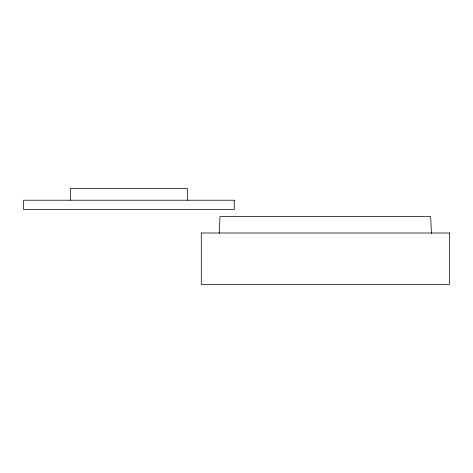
<?xml version="1.0" encoding="UTF-8"?>
<svg xmlns="http://www.w3.org/2000/svg" width="473" height="473" viewBox="0 0 473 473"><rect width="100%" height="100%" fill="white"/><g stroke="black" fill="none" stroke-linecap="round" stroke-linejoin="round"><path stroke-width="0.71" d="M219.17 233.526L220.016 216.61L430.631 216.61L431.477 233.526M187.462 200.227L187.462 188.526L70.453 188.526L70.453 200.227M234.265 200.227L23.65 200.227L23.65 209.586L234.265 209.586L234.265 200.227M449.35 232.988L201.297 232.988L201.297 284.474L449.35 284.474L449.35 232.988"/></g></svg>
